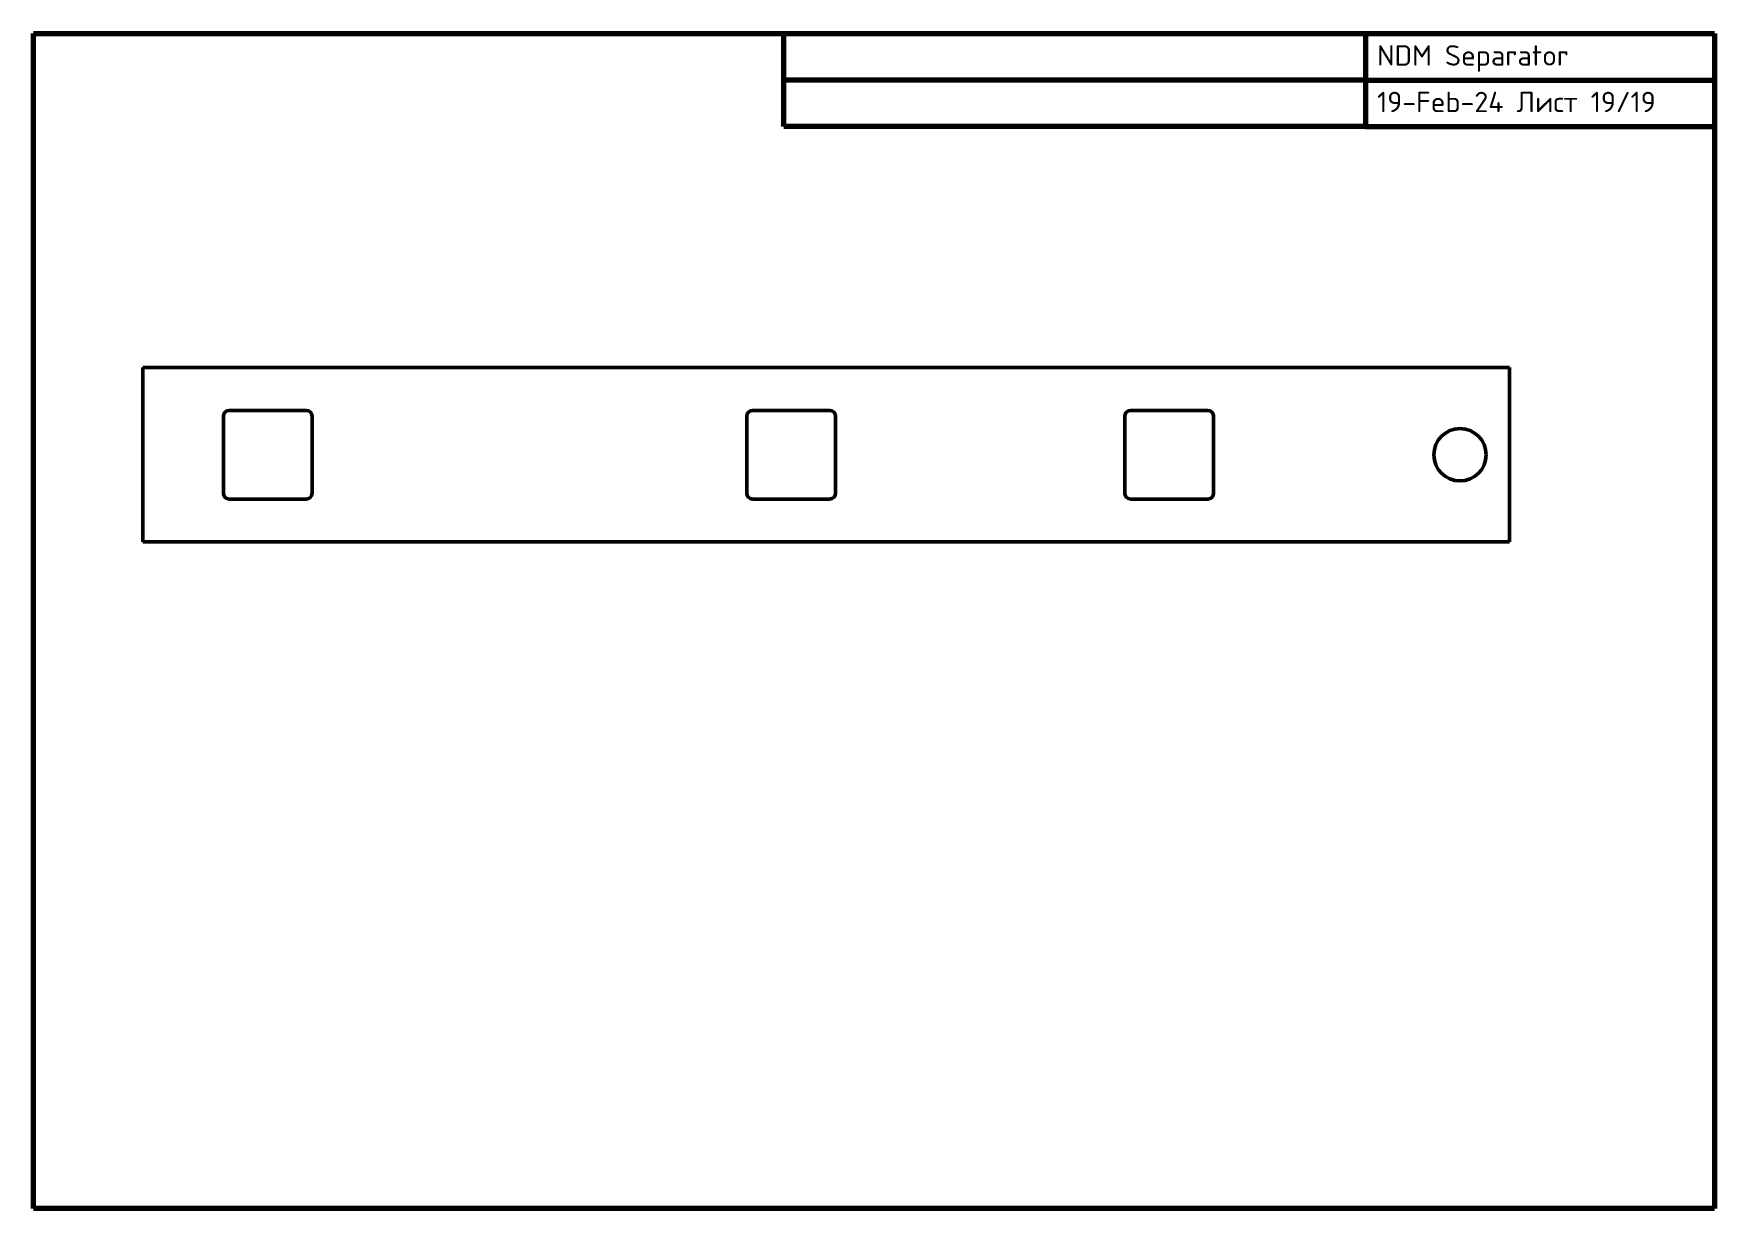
# Model space of a CAD drawing. Header units: millimetres. Extents: x 8 to 586, y 8 to 412.
import ezdxf

# ---------------------------------------------------------------- set-up
doc = ezdxf.new("R2010")
doc.units = ezdxf.units.MM
doc.header["$LTSCALE"] = 2
doc.layers.add('Border (ISO)', color=7, linetype='Continuous', lineweight=70)
doc.layers.add('Visible (ISO)', color=7, linetype='Continuous', lineweight=50)
doc.styles.add('Note Text (DIN)', font='isocpeur.ttf')

# ---------------------------------------------------------------- blocks, each defined once
blk = doc.blocks.new('Borders right top border')
at = {"layer": 'Border (ISO)'}
for p, q in [((4, 206), (293, 206)), ((4, 4), (4, 206)), ((133, 190), (133, 206)), ((233, 206), (233, 190)), ((293, 206), (293, 4)), ((233, 198), (133, 198)), ((233, 198), (293, 198)), ((233, 190), (133, 190)), ((233, 190), (293, 190)), ((293, 4), (4, 4))]:
    blk.add_line(p, q, dxfattribs=at)
at = {"layer": 'Border (ISO)', "insert": (235, 204), "char_height": 3.5, "attachment_point": 1, "line_spacing_factor": 1.371429, "style": 'Note Text (DIN)'}
blk.add_mtext('\\fISOCPEUR|b0|i0;NDM Separator\\P\\fISOCPEUR|b0|i0;19-Feb-24 Лист 19/19', dxfattribs=at)

msp = doc.modelspace()

# ---------------------------------------------------------------- linework, layer by layer
at = {"layer": 'Visible (ISO)'}
for p, q in [((45.52, 237.18), (45.52, 297.18)), ((45.52, 297.18), (515.52, 297.18)), ((515.52, 297.18), (515.52, 237.18)), ((73.27, 253.93), (73.27, 280.43)), ((75.27, 282.43), (101.77, 282.43)), ((103.77, 280.43), (103.77, 253.93)), ((253.27, 253.93), (253.27, 280.43)), ((255.27, 282.43), (281.77, 282.43)), ((283.77, 280.43), (283.77, 253.93)), ((383.27, 253.93), (383.27, 280.43)), ((385.27, 282.43), (411.77, 282.43)), ((413.77, 280.43), (413.77, 253.93)), ((101.77, 251.93), (75.27, 251.93)), ((281.77, 251.93), (255.27, 251.93)), ((411.77, 251.93), (385.27, 251.93)), ((45.52, 237.18), (515.52, 237.18))]:
    msp.add_line(p, q, dxfattribs=at)
msp.add_circle((498.52, 267.18), 9, dxfattribs=at)
for centre, start, end in [((75.27, 280.43), 90, 180), ((101.77, 280.43), 0, 90), ((255.27, 280.43), 90, 180), ((281.77, 280.43), 0, 90), ((385.27, 280.43), 90, 180), ((411.77, 280.43), 0, 90), ((75.27, 253.93), 180, 270), ((101.77, 253.93), 270, 0), ((255.27, 253.93), 180, 270), ((281.77, 253.93), 270, 0), ((385.27, 253.93), 180, 270), ((411.77, 253.93), 270, 0)]:
    msp.add_arc(centre, 2, start, end, dxfattribs=at)

# ---------------------------------------------------------------- block references
at = {"xscale": 2, "yscale": 2, "zscale": 2}
msp.add_blockref('Borders right top border', (0, 0), dxfattribs=at)

doc.saveas('drawing.dxf')
